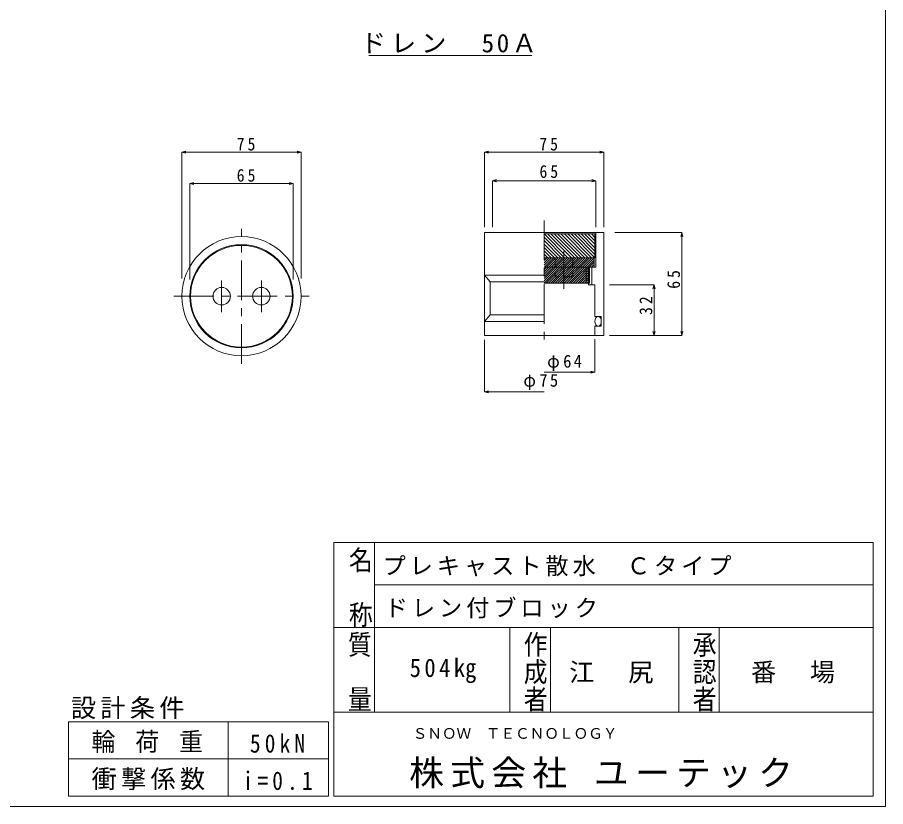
# Model space of a CAD drawing. Units: millimetres on the paper, enlarged 10 times, with parts at other scales. Extents: x -1400 to 2655, y -980 to 980.
# Drawn here: x 308 to 1400, y -980 to 13 of the extents above; entities that cross this region are included whole.
import ezdxf
from ezdxf.enums import TextEntityAlignment as Align

# ---------------------------------------------------------------- set-up
doc = ezdxf.new("R2010")
doc.units = ezdxf.units.MM
doc.header["$LTSCALE"] = 10
doc.linetypes.add('CHAIN1', pattern=[8, 5, -1, 1, -1])
doc.linetypes.add('DASHED1', pattern=[1.8, 1.2, -0.6])
doc.layers.add('0-0_図面枠', color=7, linetype='Continuous')
doc.layers.add('0-1_ブロック', color=7, linetype='Continuous', lineweight=9)
doc.layers.add('3-0', color=4, linetype='Continuous', lineweight=18)
doc.styles.add('@ＭＳ ゴシック', font='')
doc.styles.add('ＭＳ ゴシック', font='')
doc.styles.get('@ＭＳ ゴシック').set_extended_font_data('@MS Gothic')
doc.styles.get('ＭＳ ゴシック').set_extended_font_data('MS Gothic')

msp = doc.modelspace()

# ---------------------------------------------------------------- linework, layer by layer
at = {"layer": '0-1_ブロック', "color": 3, "lineweight": 18}
msp.add_line((749.92, -34.45), (954.78, -34.45), dxfattribs=at)
at = {"layer": '0-1_ブロック', "color": 5}
for p, q in [((705.93, -647.66), (1384.44, -647.66)), ((705.93, -647.66), (705.93, -966.95)), ((756.94, -647.66), (756.94, -754.32)), ((1384.44, -647.66), (1384.44, -966.95)), ((705.93, -754.32), (705.93, -860.29)), ((705.93, -754.32), (1384.44, -754.32)), ((756.94, -754.32), (756.94, -860.29)), ((927.15, -754.32), (927.15, -860.29)), ((978.16, -754.32), (978.16, -860.29)), ((1139.71, -754.32), (1139.71, -860.29)), ((1190.73, -754.32), (1190.73, -860.29)), ((705.93, -860.99), (1384.44, -860.99)), ((705.93, -966.95), (1384.44, -966.95))]:
    msp.add_line(p, q, dxfattribs=at)
at = {"layer": '0-1_ブロック', "color": 4, "lineweight": 18}
msp.add_line((756.94, -700.99), (1384.44, -700.99), dxfattribs=at)
at = {"layer": '0-1_ブロック'}
for p, q in [((572.93, -873.08), (572.93, -966.95)), ((698.84, -873.08), (698.84, -966.95)), ((371.77, -920.02), (698.84, -920.02)), ((371.77, -966.95), (698.84, -966.95))]:
    msp.add_line(p, q, dxfattribs=at)
at = {"layer": '0-1_ブロック', "color": 5}
msp.add_lwpolyline([(-1400, -980), (1400, -980), (1400, 980)], dxfattribs=at)
at = {"layer": '0-1_ブロック'}
msp.add_lwpolyline([(371.77, -966.95), (371.77, -873.08), (698.84, -873.08)], dxfattribs=at)
at = {"layer": '3-0'}
for p, q in [((514.56, -156.37), (519.58, -155.02)), ((514.56, -156.37), (664.56, -156.37)), ((514.56, -156.37), (519.58, -157.72)), ((514.56, -156.37), (514.56, -315.08)), ((664.56, -156.37), (659.54, -155.02)), ((664.56, -156.37), (659.54, -157.72)), ((664.56, -156.37), (664.56, -315.08)), ((895.27, -156.37), (900.29, -155.02)), ((895.27, -156.37), (1045.27, -156.37)), ((895.27, -156.37), (900.29, -157.72)), ((895.27, -156.37), (895.27, -250.61)), ((1045.27, -156.37), (1040.25, -155.02)), ((1045.27, -156.37), (1040.25, -157.72)), ((1045.27, -156.37), (1045.27, -250.61)), ((524.56, -195.66), (529.58, -194.32)), ((524.56, -195.66), (654.56, -195.66)), ((524.56, -195.66), (529.58, -197.01)), ((524.56, -195.66), (524.56, -316.32)), ((654.56, -195.66), (649.54, -194.32)), ((654.56, -195.66), (649.54, -197.01)), ((654.56, -195.66), (654.56, -316.32)), ((905.27, -192.17), (910.29, -190.83)), ((905.27, -192.17), (910.29, -193.52)), ((905.27, -192.17), (905.27, -250.61)), ((905.27, -192.17), (1035.27, -192.17)), ((1035.27, -192.17), (1030.25, -190.83)), ((1035.27, -192.17), (1030.25, -193.52)), ((1035.27, -192.17), (1035.27, -250.61)), ((1143.5, -257.2), (1059.37, -257.2)), ((1143.5, -257.2), (1142.15, -262.23)), ((1143.5, -387.2), (1143.5, -257.2)), ((1143.5, -257.2), (1144.84, -262.23)), ((971.04, -289.2), (970.27, -289.98)), ((973.87, -289.2), (970.27, -292.81)), ((976.7, -289.2), (970.27, -295.63)), ((979.53, -289.2), (970.27, -298.46)), ((982.36, -289.2), (970.27, -301.29)), ((985.19, -289.2), (970.27, -304.12)), ((988.02, -289.2), (970.27, -306.95)), ((990.84, -289.2), (970.27, -309.78)), ((993.67, -289.2), (970.27, -312.6)), ((996.5, -289.2), (970.27, -315.43)), ((999.33, -289.2), (970.27, -318.26)), ((1002.16, -289.2), (970.27, -321.09)), ((1004.99, -289.2), (972.99, -321.2)), ((1007.81, -289.2), (975.81, -321.2)), ((1010.64, -289.2), (978.64, -321.2)), ((1013.47, -289.2), (981.47, -321.2)), ((1016.3, -289.2), (984.3, -321.2)), ((1019.13, -289.2), (987.13, -321.2)), ((1021.96, -289.2), (989.96, -321.2)), ((1024.78, -289.2), (992.78, -321.2)), ((1027.61, -289.2), (995.61, -321.2)), ((1030.44, -289.2), (998.44, -321.2)), ((1033.27, -289.2), (1001.27, -321.2)), ((1033.27, -292.03), (1004.1, -321.2)), ((1033.27, -294.86), (1006.93, -321.2)), ((1027.27, -303.69), (1009.76, -321.2)), ((1033.27, -297.69), (1029.76, -301.2)), ((1027.27, -306.52), (1012.58, -321.2)), ((1027.27, -309.34), (1015.41, -321.2)), ((1027.27, -312.17), (1018.24, -321.2)), ((1027.27, -315), (1021.07, -321.2)), ((1027.27, -317.83), (1023.9, -321.2)), ((1027.27, -320.66), (1026.73, -321.2)), ((1108.64, -323.2), (1052.38, -323.2)), ((1108.64, -323.2), (1107.3, -328.23)), ((1108.64, -387.2), (1108.64, -323.2)), ((1108.64, -323.2), (1109.99, -328.23)), ((1108.64, -387.2), (1107.3, -382.18)), ((1108.64, -387.2), (1109.99, -382.18)), ((1143.5, -387.2), (1142.15, -382.18)), ((1143.5, -387.2), (1144.84, -382.18)), ((895.27, -458.02), (895.27, -392.39)), ((1034.27, -433.06), (1034.27, -391.73)), ((1108.64, -387.2), (1052.38, -387.2)), ((1143.5, -387.2), (1059.37, -387.2)), ((1034.27, -433.06), (1029.25, -434.4)), ((895.27, -458.02), (900.29, -456.68)), ((895.27, -458.02), (970.27, -458.02)), ((895.27, -458.02), (900.29, -459.37))]:
    msp.add_line(p, q, dxfattribs=at)
at = {"layer": '3-0', "linetype": 'CHAIN1'}
for p, q in [((970.27, -242.2), (970.27, -387.2)), ((970.27, -242.2), (970.27, -392.2)), ((589.56, -422.58), (589.56, -252.58)), ((995.27, -281.2), (995.27, -328.2)), ((564.56, -357.58), (564.56, -317.58)), ((614.56, -357.58), (614.56, -317.58)), ((504.56, -337.58), (674.56, -337.58))]:
    msp.add_line(p, q, dxfattribs=at)
at = {"layer": '3-0', "color": 3}
for p, q in [((1045.27, -257.2), (895.27, -257.2)), ((895.27, -257.2), (895.27, -311.2)), ((1035.27, -257.2), (1035.27, -301.2)), ((1045.27, -257.2), (1045.27, -387.2)), ((1033.27, -289.2), (1033.27, -301.2)), ((1035.27, -301.2), (970.27, -301.2)), ((1023.27, -301.2), (1023.27, -321.2)), ((1026.27, -301.2), (1026.27, -323.2)), ((1034.27, -301.2), (1026.27, -301.2)), ((1027.27, -301.2), (1027.27, -321.2)), ((1030.27, -301.2), (1030.27, -323.2)), ((895.27, -311.2), (902.27, -319.55)), ((895.27, -311.2), (895.27, -369.2)), ((970.27, -311.2), (895.27, -311.2)), ((902.27, -319.55), (902.27, -360.86)), ((902.27, -319.55), (970.27, -319.55)), ((1027.27, -321.2), (970.27, -321.2)), ((1034.27, -323.2), (1026.27, -323.2)), ((1034.27, -323.2), (1034.27, -363.2)), ((895.27, -345.2), (895.27, -387.2)), ((895.27, -369.2), (902.27, -360.86)), ((970.27, -369.2), (895.27, -369.2)), ((902.27, -360.86), (970.27, -360.86)), ((1042.27, -363.2), (1034.27, -363.2)), ((1042.27, -363.2), (1042.27, -375.2)), ((1042.27, -365.2), (1042.27, -375.2)), ((1034.27, -375.2), (1034.27, -387.2)), ((1045.27, -387.2), (895.27, -387.2))]:
    msp.add_line(p, q, dxfattribs=at)
at = {"layer": '3-0', "color": 2, "lineweight": 9}
for p, q in [((1034.27, -259.2), (970.27, -259.2)), ((1000.33, -289.2), (970.33, -259.2)), ((1004.57, -289.2), (974.57, -259.2)), ((1008.81, -289.2), (978.81, -259.2)), ((1013.06, -289.2), (983.06, -259.2)), ((1017.3, -289.2), (987.3, -259.2)), ((1021.54, -289.2), (991.54, -259.2)), ((1025.78, -289.2), (995.78, -259.2)), ((1030.03, -289.2), (1000.03, -259.2)), ((1034.27, -289.2), (1004.27, -259.2)), ((1034.27, -284.96), (1008.51, -259.2)), ((1034.27, -280.72), (1012.76, -259.2)), ((1034.27, -276.47), (1017, -259.2)), ((1034.27, -272.23), (1021.24, -259.2)), ((1034.27, -267.99), (1025.48, -259.2)), ((1034.27, -263.75), (1029.73, -259.2)), ((1034.27, -259.5), (1033.97, -259.2)), ((1034.27, -289.2), (1034.27, -259.2)), ((996.09, -289.2), (970.27, -263.39)), ((991.84, -289.2), (970.27, -267.63)), ((987.6, -289.2), (970.27, -271.87)), ((983.36, -289.2), (970.27, -276.11)), ((979.12, -289.2), (970.27, -280.36)), ((974.87, -289.2), (970.27, -284.6)), ((970.63, -289.2), (970.27, -288.84)), ((1034.27, -289.2), (970.27, -289.2))]:
    msp.add_line(p, q, dxfattribs=at)
at = {"layer": '3-0', "color": 7, "linetype": 'DASHED1'}
msp.add_line((984.27, -289.2), (984.27, -313.2), dxfattribs=at)
msp.add_lwpolyline([(1006.27, -289.2), (1006.27, -313.2), (984.27, -313.2)], dxfattribs=at)
at = {"layer": '3-0', "color": 3}
msp.add_lwpolyline([(1042.27, -375.2), (1034.27, -375.2), (1034.27, -387.2)], dxfattribs=at)
at = {"layer": '3-0'}
msp.add_lwpolyline([(970.27, -433.06), (1034.27, -433.06), (1029.25, -431.71)], dxfattribs=at)
at = {"layer": '3-0', "color": 3}
for centre, radius in [((589.56, -337.58), 75), ((589.56, -337.58), 65), ((589.56, -337.58), 64), ((564.56, -337.58), 11), ((614.56, -337.58), 11)]:
    msp.add_circle(centre, radius, dxfattribs=at)
at = {"layer": '3-0', "color": 7}
msp.add_ellipse((1038.27, -369.2), major_axis=(0, 6), ratio=0.66, dxfattribs=at)

# ---------------------------------------------------------------- texts
at = {"layer": '0-0_図面枠', "insert": (769.75, -742.91), "char_height": 21.4, "attachment_point": 7, "style": 'ＭＳ ゴシック'}
msp.add_mtext('\\T1.17;ドレン付ブロック', dxfattribs=at)
at = {"layer": '0-1_ブロック', "style": '@ＭＳ ゴシック', "width": 1.15}
for s, p in [('名\u3000称', (721.71, -652.16)), ('質\u3000量', (720.52, -758.4)), ('作成者', (941.75, -758.4)), ('承認者', (1154.31, -758.4))]:
    msp.add_text(s, height=21.92, rotation=270, dxfattribs=at).set_placement(p, align=Align.BOTTOM_LEFT)
at = {"layer": '0-1_ブロック', "style": 'ＭＳ ゴシック'}
msp.add_text('ＳＮＯＷ\u3000ＴＥＣＮＯＬＯＧＹ', height=13.49, dxfattribs=at).set_placement((804.96, -898.65), align=Align.BOTTOM_LEFT)
at = {"layer": '0-1_ブロック', "attachment_point": 7, "style": 'ＭＳ ゴシック'}
for s, insert, char_height in [('\\T1.2;ドレン\u300050Ａ', (739.55, -31.95), 23.23), ('\\T1.17;プレキャスト散水\u3000Ｃタイプ', (767.04, -690.25), 21.4), ('\\T1.3;\\W0.9;504㎏', (801.17, -824.53), 23.23), ('\\T1.17;江\u3000尻', (1001.93, -824.93), 23.23), ('\\T1.17;番\u3000場', (1230.57, -824.93), 23.23), ('\\T1.17;設計条件', (374.92, -869.88), 23.23), ('\\T1.22;\\W0.95;輪\\~荷\\~重', (400.91, -912.39), 23.23), ('\\T1.39;\\W0.85;50kN', (600.16, -912.39), 23.23), ('\\T1.18;株式会社\\~ユーテック', (800.51, -957.09), 32.1), ('\\T1.17;衝撃係数', (400.91, -959.32), 23.23), ('\\T1.39;\\W0.85;i=0.1', (590.89, -959.32), 23.23)]:
    msp.add_mtext(s, dxfattribs=dict(at, insert=insert, char_height=char_height))
at = {"layer": '3-0', "color": 7, "char_height": 16.13, "attachment_point": 7, "style": 'ＭＳ ゴシック'}
for s, insert in [('\\T1.38;\\W0.9;75', (583.56, -154.37)), ('\\T1.38;\\W0.9;75', (964.27, -154.37)), ('\\T1.38;\\W0.9;65', (964.47, -188.88)), ('\\T1.38;\\W0.9;65', (583.56, -193.66)), ('\\T1.27;\\W0.95;φ64', (974.17, -431.82)), ('\\T1.27;\\W0.95;φ75', (944.22, -455.78))]:
    msp.add_mtext(s, dxfattribs=dict(at, insert=insert))
at = {"layer": '3-0', "color": 7, "char_height": 16.13, "attachment_point": 7, "rotation": 90, "style": 'ＭＳ ゴシック'}
for s, insert in [('\\T1.38;\\W0.9;65', (1141.5, -328.2)), ('\\T1.38;\\W0.9;32', (1106.64, -361.2))]:
    msp.add_mtext(s, dxfattribs=dict(at, insert=insert))

doc.saveas('drawing.dxf')
